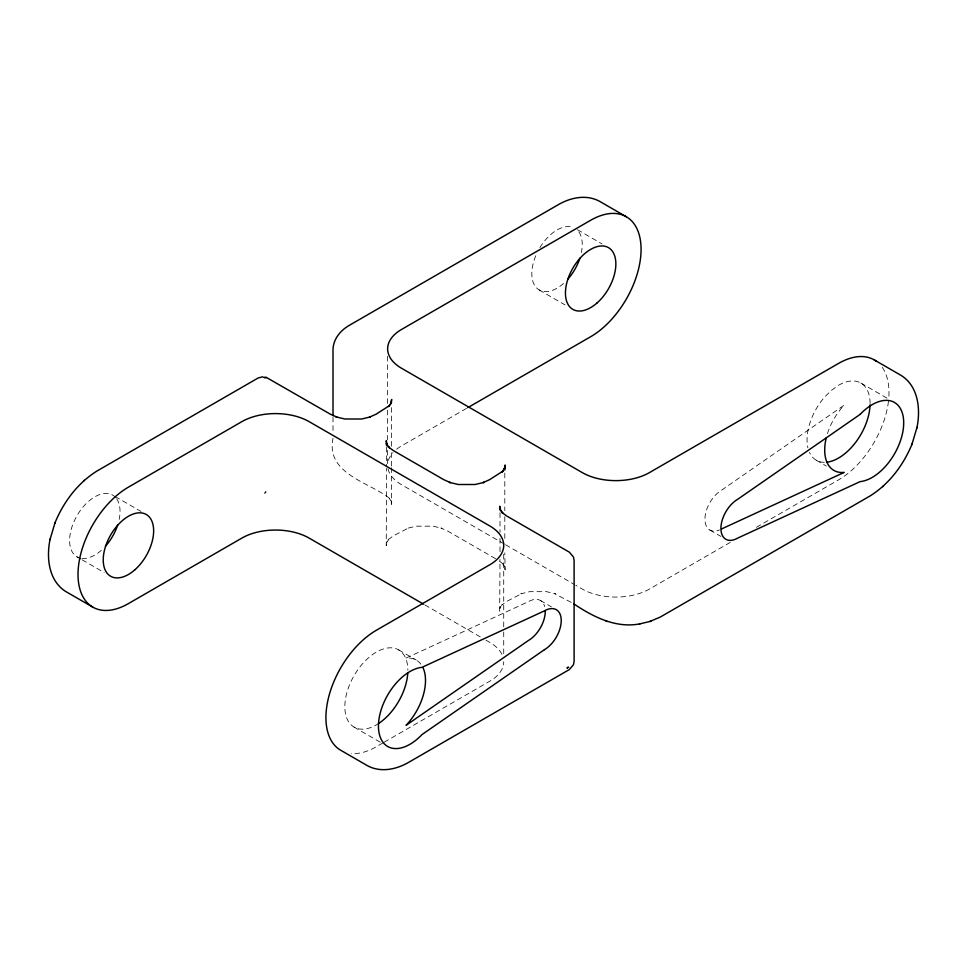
<?xml version="1.0" encoding="UTF-8"?>
<svg xmlns="http://www.w3.org/2000/svg" width="967" height="967" viewBox="0 0 967 967"><rect width="100%" height="100%" fill="white"/><g stroke="black" fill="none" stroke-linecap="round" stroke-linejoin="round"><path stroke-width="0.73" stroke-dasharray="4.83 3.63" d="M566.976 668.451L568.717 666.674L566.336 667.822L567.955 666.106L566.976 668.451L569.188 667.339M466.517 408.388L401.559 445.896A47.54 27.451 0 0 0 394.004 451.577M382.872 742.958L376.344 746.717A71.304 41.17 -60 0 1 351.142 753.474M384.177 742.209L489.798 681.215A47.54 27.451 0 0 0 503.722 661.815M730.327 542.354L649.473 589.036A47.54 27.451 0 0 1 582.243 589.036L575.752 585.277M756.412 527.293L838.57 479.862A71.304 41.17 -60 0 0 888.637 399.637M860.848 383.041L887.996 398.718M577.444 229.711L602.006 243.889M539.199 289.979L565.066 304.907M816.281 460.232L826.362 466.058M709.863 530.049L720.923 536.431M504.254 543.998L401.559 484.709A47.54 27.451 0 0 1 387.694 466.735M505.548 544.747L574.446 584.527M495.6 558.721L447.528 530.956L440.928 528.042L441.931 528.284L433.095 526.169L416.257 526.169L407.421 528.284L408.412 528.042L393.158 535.96L388.105 539.767L389.423 538.595L386.329 542.91L387.247 541.182L386.232 545.678L386.558 468.354M571.183 602.356L554.381 593.545L555.384 593.786L546.536 591.671L529.711 591.671L520.875 593.786L521.866 593.545L506.611 601.462L501.559 605.269L502.876 604.097L499.782 608.412L500.713 606.684L499.685 611.18L500.012 559.458M540.348 600.471L551.395 606.853M424.803 604.883L480.708 637.144M485.905 640.154L489.798 642.402A47.54 27.451 0 0 1 502.103 654.707M398.634 649.897L416.281 660.086M115.23 496.567L141.085 511.495M76.985 556.835L80.865 559.071M82.159 559.82L104.146 572.512M354.067 727.099L381.216 742.765M499.214 560.981L503.263 564.027L501.946 562.854L505.04 567.17L504.109 565.441L505.137 569.938L504.81 552.858M504.81 473.032L504.81 510.685M504.81 516.716L504.81 539.308M503.722 554.321L503.722 630.46M503.722 631.947L503.722 655.844M500.012 512.764L500.012 532.346M500.012 538.365L500.012 551.927M391.357 407.53L391.357 446.694M391.357 452.713L391.357 466.275M391.357 467.774L391.683 504.436L390.656 499.939L391.587 501.668L388.492 497.352L389.81 498.525C368.778 481.808 325.661 473.951 333.011 438.208M387.634 356.315L387.634 404.097M387.634 410.068L387.634 439.925M387.634 450.38L387.634 463.809A47.54 27.451 0 0 1 393.013 452.629M386.558 447.262L386.558 466.843M333.011 417.128L333.011 432.189M378.822 723.352A44.567 25.734 -60 0 1 344.881 708.569A44.567 25.734 -60 0 1 375.522 652.592A44.567 25.734 -60 0 1 407.869 670.3M80.817 558.249A35.658 20.585 -60 0 1 76.985 515.665A35.658 20.585 -60 0 1 115.786 497.679M116.656 498.791A35.658 20.585 -60 0 1 119.171 519.436M101.342 550.308A35.658 20.585 -60 0 1 82.207 558.442M578.87 231.935A35.658 20.585 -60 0 1 581.385 252.568M563.556 283.452A35.658 20.585 -60 0 1 536.202 287.525A35.658 20.585 -60 0 1 536.745 253.523M539.876 247.661A35.658 20.585 -60 0 1 572.379 227.136M870.082 403.444A44.567 25.734 -60 0 0 838.57 385.253L831.209 390.499L824.259 397.473A44.567 25.734 -60 0 0 807.916 447.83M824.259 462.323A44.567 25.734 -60 0 1 809.452 452.375M827.426 433.651A44.567 25.734 -60 0 1 844.155 405.173L721.757 490.051A23.764 13.719 -60 0 0 704.979 517.877A23.764 13.719 -60 0 0 719.557 529.964M882.23 367.315A71.304 41.17 -60 0 1 888.758 398.186M420.875 664.16A44.567 25.734 -60 0 0 406.055 658.104L528.466 601.643A23.764 13.719 -60 0 1 544.699 606.66M265.272 491.49L264.632 493.629L266.263 491.925L265.272 491.49"/><path stroke-width="1.45" d="M50.284 538.643L50.006 539.634C46.295 557.874 48.604 580.768 65.889 591.599L92.784 607.119M916.716 428.357L916.994 427.378C920.705 409.126 918.396 386.244 901.111 375.414L874.216 359.881M391.357 401.498L391.683 399.492L390.656 403.976L391.587 402.248L388.492 406.563L389.81 405.403L376.09 414.202L369.503 417.128L370.494 416.886L361.658 419.001L344.82 419.001L335.984 416.886L336.975 417.128L330.388 414.202L266.263 377.372M54.841 523.34L54.986 522.833C63.568 501.994 77.65 483.113 96.918 471.062L258.141 377.988L262.891 376.755M649.836 621.491L660.243 617.079L870.082 495.938C889.35 483.887 903.432 465.006 912.014 444.167L912.159 443.66M50.006 539.634L54.986 522.833M912.014 444.167L916.994 427.378M83.549 481.046L84.25 480.309M882.75 486.691L883.451 485.954M467.823 407.639L590.644 336.734A71.304 41.17 -60 0 0 641.073 249.389A71.304 41.17 -60 0 0 590.644 220.283L401.559 329.445A47.54 27.451 0 0 0 401.559 368.27L582.243 472.585A47.54 27.451 0 0 0 649.473 472.585L838.57 363.411A71.304 41.17 -60 0 1 876.465 361.356M721.757 528.864L844.155 472.416A44.567 25.734 -60 0 1 826.241 437.882M573.733 603.831C593.146 616.849 615.919 628.574 640.045 623.836M639.525 623.957L650.827 621.249M606.104 621.249L607.095 621.491M626.302 216.753L599.407 201.221C586.449 194.294 571.098 197.413 558.878 204.351L349.027 325.504C340.42 330.545 333.361 338.994 333.011 349.341L333.011 415.617M423.51 604.133L309.114 538.087A47.54 27.451 0 0 0 241.883 538.087L128.43 603.589A71.304 41.17 -60 0 1 78.013 574.471A71.304 41.17 -60 0 1 128.43 487.138L241.883 421.636A47.54 27.451 0 0 1 309.114 421.636L489.798 525.951A47.54 27.451 0 0 1 489.798 564.764L376.344 630.266A71.304 41.17 -60 0 0 329.759 693.109A71.304 41.17 -60 0 0 340.698 750.247L367.593 765.779C380.551 772.706 395.902 769.587 408.122 762.649L569.358 669.563L573.467 664.704L574.108 661.331L574.108 560.401L573.467 557.016L569.358 552.169L506.611 515.943L501.559 512.147L502.876 513.308L499.782 508.993L500.701 510.721L499.685 506.237L500.012 508.243M504.81 470.01L505.137 464.994L504.109 469.478L505.04 467.75L501.946 472.065L503.263 470.905L489.544 479.705L482.956 482.63L483.947 482.388L475.111 484.503L458.273 484.503L449.437 482.388L450.429 482.63L443.841 479.705L393.158 450.441L388.105 446.645L389.423 447.806L386.329 443.49L387.247 445.219L386.232 440.734L386.558 445.751M407.772 673.213A44.567 25.734 -60 0 1 378.822 723.352M117.66 525.069A35.658 20.585 -60 0 1 105.476 546.186M579.886 258.213A35.658 20.585 -60 0 1 567.689 279.318M870.058 404.81A44.567 25.734 -60 0 1 826.507 462.226M423.111 667.955A44.567 25.734 -60 0 1 406.055 725.347L528.466 640.456A23.764 13.719 -60 0 0 545.267 611.349M860.122 414.384L737.724 499.274A23.764 13.719 -60 0 0 720.911 528.381A23.764 13.719 -60 0 0 737.724 538.087L860.122 481.626A44.567 25.734 -60 0 0 903.698 422.857A44.567 25.734 -60 0 0 860.122 414.384M544.433 649.679L422.023 734.557A44.567 25.734 -60 0 1 378.448 726.096A44.567 25.734 -60 0 1 422.023 667.327L544.433 610.866A23.764 13.719 -60 0 1 561.235 620.572A23.764 13.719 -60 0 1 544.433 649.679M266.263 377.553L264.124 377.493L266.263 377.553M134.957 569.72A35.658 20.585 -60 0 0 146.259 514.48A35.658 20.585 -60 0 0 104.085 551.891A35.658 20.585 -60 0 0 134.957 569.72M597.171 302.852A35.658 20.585 -60 0 0 608.473 247.625A35.658 20.585 -60 0 0 566.299 285.023A35.658 20.585 -60 0 0 597.171 302.852"/></g></svg>
